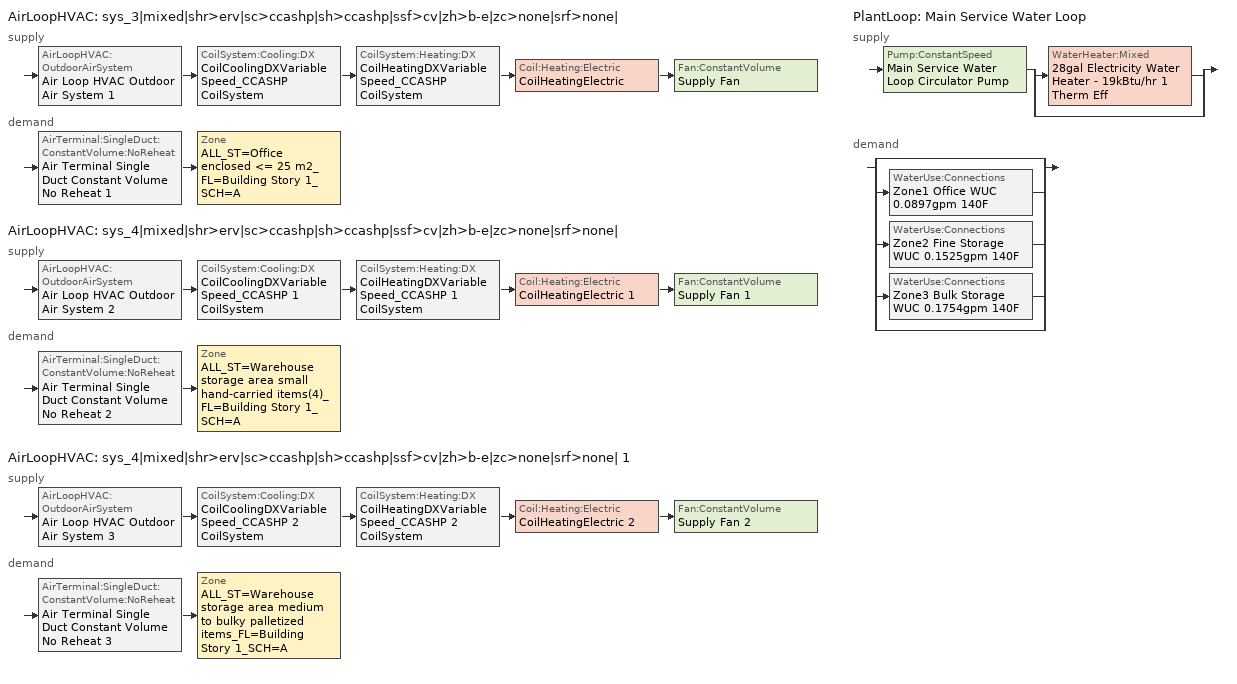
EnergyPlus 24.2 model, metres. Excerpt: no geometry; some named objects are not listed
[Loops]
AirLoopHVAC 'sys_3|mixed|shr>erv|sc>ccashp|sh>ccashp|ssf>cv|zh>b-e|zc>none|srf>none|'
 supply: AirLoopHVAC:OutdoorAirSystem 'Air Loop HVAC Outdoor Air System 1' > CoilSystem:Cooling:DX 'CoilCoolingDXVariableSpeed_CCASHP CoilSystem' > CoilSystem:Heating:DX 'CoilHeatingDXVariableSpeed_CCASHP CoilSystem' > Coil:Heating:Electric 'CoilHeatingElectric' > Fan:ConstantVolume 'Supply Fan'
 demand: AirTerminal:SingleDuct:ConstantVolume:NoReheat 'Air Terminal Single Duct Constant Volume No Reheat 1' > Zone 'ALL_ST=Office enclosed <= 25 m2_FL=Building Story 1_SCH=A'
AirLoopHVAC 'sys_4|mixed|shr>erv|sc>ccashp|sh>ccashp|ssf>cv|zh>b-e|zc>none|srf>none|'
 supply: AirLoopHVAC:OutdoorAirSystem 'Air Loop HVAC Outdoor Air System 2' > CoilSystem:Cooling:DX 'CoilCoolingDXVariableSpeed_CCASHP 1 CoilSystem' > CoilSystem:Heating:DX 'CoilHeatingDXVariableSpeed_CCASHP 1 CoilSystem' > Coil:Heating:Electric 'CoilHeatingElectric 1' > Fan:ConstantVolume 'Supply Fan 1'
 demand: AirTerminal:SingleDuct:ConstantVolume:NoReheat 'Air Terminal Single Duct Constant Volume No Reheat 2' > Zone 'ALL_ST=Warehouse storage area small hand-carried items(4)_FL=Building Story 1_SCH=A'
AirLoopHVAC 'sys_4|mixed|shr>erv|sc>ccashp|sh>ccashp|ssf>cv|zh>b-e|zc>none|srf>none| 1'
 supply: AirLoopHVAC:OutdoorAirSystem 'Air Loop HVAC Outdoor Air System 3' > CoilSystem:Cooling:DX 'CoilCoolingDXVariableSpeed_CCASHP 2 CoilSystem' > CoilSystem:Heating:DX 'CoilHeatingDXVariableSpeed_CCASHP 2 CoilSystem' > Coil:Heating:Electric 'CoilHeatingElectric 2' > Fan:ConstantVolume 'Supply Fan 2'
 demand: AirTerminal:SingleDuct:ConstantVolume:NoReheat 'Air Terminal Single Duct Constant Volume No Reheat 3' > Zone 'ALL_ST=Warehouse storage area medium to bulky palletized items_FL=Building Story 1_SCH=A'
PlantLoop 'Main Service Water Loop'
 supply: Pump:ConstantSpeed 'Main Service Water Loop Circulator Pump' > split
  | WaterHeater:Mixed '28gal Electricity Water Heater - 19kBtu/hr 1 Therm Eff'
  | bypass
 demand: split
  | bypass
  | WaterUse:Connections 'Zone1 Office WUC 0.0897gpm 140F'
  | WaterUse:Connections 'Zone2 Fine Storage WUC 0.1525gpm 140F'
  | WaterUse:Connections 'Zone3 Bulk Storage WUC 0.1754gpm 140F'
  | bypass
[ZoneControl:Thermostat] Temperature Difference Between Cutout And Setpoint {deltaC}=0
Name | Zone or ZoneList | Control Type Schedule | Control 1
ALL_ST=Office enclosed <= 25 m2_FL=Building Story 1_SCH=A Thermostat | ALL_ST=Office enclosed <= 25 m2_FL=Building Story 1_SCH=A | ALL_ST=Office enclosed <= 25 m2_FL=Building Story 1_SCH=A Thermostat Schedule | Space Function Office enclosed <= 25 m2 Thermostat 3
ALL_ST=Warehouse storage area medium to bulky palletized items_FL=Building Story 1_SCH=A Thermostat | ALL_ST=Warehouse storage area medium to bulky palletized items_FL=Building Story 1_SCH=A | ALL_ST=Warehouse storage area medium to bulky palletized items_FL=Building Story 1_SCH=A Thermostat Schedule | Space Function Warehouse storage area medium to bulky palletized items Thermostat 3
ALL_ST=Warehouse storage area small hand-carried items(4)_FL=Building Story 1_SCH=A Thermostat | ALL_ST=Warehouse storage area small hand-carried items(4)_FL=Building Story 1_SCH=A | ALL_ST=Warehouse storage area small hand-carried items(4)_FL=Building Story 1_SCH=A Thermostat Schedule | Space Function Warehouse storage area small hand-carried items(4) Thermostat 3
[ThermostatSetpoint:DualSetpoint] Heating Setpoint Temperature Schedule=NECB-A-Thermostat Setpoint-Heating; Cooling Setpoint Temperature Schedule=NECB-A-Thermostat Setpoint-Cooling
Space Function Office enclosed <= 25 m2 Thermostat 3; Space Function Warehouse storage area medium to bulky palletized items Thermostat 3; Space Function Warehouse storage area small hand-carried items(4) Thermostat 3
[AirTerminal:SingleDuct:ConstantVolume:NoReheat] Availability Schedule=Always On Discrete; Maximum Air Flow Rate {m3/s}=AutoSize
Air Terminal Single Duct Constant Volume No Reheat 1; Air Terminal Single Duct Constant Volume No Reheat 3; Air Terminal Single Duct Constant Volume No Reheat 2
[ZoneHVAC:Baseboard:Convective:Electric] Availability Schedule=Always On Discrete; Heating Design Capacity {W}=Autosize; Efficiency=1
ZoneHVACBaseboardConvectiveElectric; ZoneHVACBaseboardConvectiveElectric 2; ZoneHVACBaseboardConvectiveElectric 1
[Zone equipment]
ALL_ST=Office enclosed <= 25 m2_FL=Building Story 1_SCH=A: Air Terminal Single Duct Constant Volume No Reheat 1, ZoneHVACBaseboardConvectiveElectric
ALL_ST=Warehouse storage area medium to bulky palletized items_FL=Building Story 1_SCH=A: Air Terminal Single Duct Constant Volume No Reheat 3, ZoneHVACBaseboardConvectiveElectric 2
ALL_ST=Warehouse storage area small hand-carried items(4)_FL=Building Story 1_SCH=A: Air Terminal Single Duct Constant Volume No Reheat 2, ZoneHVACBaseboardConvectiveElectric 1
[Sizing:Zone] Zone Cooling Design Supply Air Temperature Input Method=TemperatureDifference; Zone Cooling Design Supply Air Temperature {C}=13; Zone Cooling Design Supply Air Temperature Difference {deltaC}=11; Zone Heating Design Supply Air Temperature Input Method=TemperatureDifference; Zone Heating Design Supply Air Temperature {C}=43; Zone Heating Design Supply Air Temperature Difference {deltaC}=21; Zone Cooling Design Supply Air Humidity Ratio {kgWater/kgDryAir}=0.0085; Zone Heating Design Supply Air Humidity Ratio {kgWater/kgDryAir}=0.008; Zone Heating Sizing Factor=1.3; Zone Cooling Sizing Factor=1.1; Cooling Design Air Flow Method=DesignDay; Cooling Design Air Flow Rate {m3/s}=0; Cooling Minimum Air Flow per Zone Floor Area {m3/s-m2}=0.000762; Cooling Minimum Air Flow {m3/s}=0; Cooling Minimum Air Flow Fraction=0; Heating Design Air Flow Method=DesignDay; Heating Design Air Flow Rate {m3/s}=0; Heating Maximum Air Flow per Zone Floor Area {m3/s-m2}=0.002032; Heating Maximum Air Flow {m3/s}=0.141576; Heating Maximum Air Flow Fraction=0.3; Account for Dedicated Outdoor Air System=No; Zone Load Sizing Method=Sensible Load Only No Latent Load; Zone Latent Cooling Design Supply Air Humidity Ratio Input Method=HumidityRatioDifference; Zone Cooling Design Supply Air Humidity Ratio Difference {kgWater/kgDryAir}=0.005; Zone Latent Heating Design Supply Air Humidity Ratio Input Method=HumidityRatioDifference; Zone Humidification Design Supply Air Humidity Ratio Difference {kgWater/kgDryAir}=0.005; Type of Space Sum to Use=Coincident
Name | Design Specification Outdoor Air Object
ALL_ST=Office enclosed <= 25 m2_FL=Building Story 1_SCH=A | ALL_ST=Office enclosed <= 25 m2_FL=Building Story 1_SCH=A DSOA Space List
ALL_ST=Warehouse storage area medium to bulky palletized items_FL=Building Story 1_SCH=A | ALL_ST=Warehouse storage area medium to bulky palletized items_FL=Building Story 1_SCH=A DSOA Space List
ALL_ST=Warehouse storage area small hand-carried items(4)_FL=Building Story 1_SCH=A | ALL_ST=Warehouse storage area small hand-carried items(4)_FL=Building Story 1_SCH=A DSOA Space List
[Controller:MechanicalVentilation] Demand Controlled Ventilation=No; System Outdoor Air Method=ZoneSum
Name | Availability Schedule | Zone or ZoneList Name 1 | Design Specification Outdoor Air Object Name 1
Controller Mechanical Ventilation 1 | sys_3|mixed|shr>none|sc>ccashp|sh>ccashp|ssf>cv|zh>b-e|zc>none|srf>none| Occ Sch | ALL_ST=Office enclosed <= 25 m2_FL=Building Story 1_SCH=A | Space Function Office enclosed <= 25 m2 Ventilation
Controller Mechanical Ventilation 3 | sys_4|mixed|shr>none|sc>ccashp|sh>ccashp|ssf>cv|zh>b-e|zc>none|srf>none| 1 Occ Sch | ALL_ST=Warehouse storage area medium to bulky palletized items_FL=Building Story 1_SCH=A | Space Function Warehouse storage area medium to bulky palletized items Ventilation
Controller Mechanical Ventilation 2 | sys_4|mixed|shr>none|sc>ccashp|sh>ccashp|ssf>cv|zh>b-e|zc>none|srf>none| Occ Sch | ALL_ST=Warehouse storage area small hand-carried items(4)_FL=Building Story 1_SCH=A | Space Function Warehouse storage area small hand-carried items(4) Ventilation
[DesignSpecification:OutdoorAir] Outdoor Air Method=Sum; Outdoor Air Flow per Zone Floor Area {m3/s-m2}=0.0003048; Outdoor Air Flow per Zone {m3/s}=0; Outdoor Air Flow Air Changes per Hour {1/hr}=0
Name | Outdoor Air Flow per Person {m3/s-person}
Space Function Office enclosed <= 25 m2 Ventilation | 0.00253908
Space Function Warehouse storage area medium to bulky palletized items Ventilation; Space Function Warehouse storage area small hand-carried items(4) Ventilation | 0
[DesignSpecification:OutdoorAir:SpaceList]
Name | Space Name 1 | Space Design Specification Outdoor Air Object Name 1
ALL_ST=Office enclosed <= 25 m2_FL=Building Story 1_SCH=A DSOA Space List | Zone1 Office | Space Function Office enclosed <= 25 m2 Ventilation
ALL_ST=Warehouse storage area medium to bulky palletized items_FL=Building Story 1_SCH=A DSOA Space List | Zone3 Bulk Storage | Space Function Warehouse storage area medium to bulky palletized items Ventilation
ALL_ST=Warehouse storage area small hand-carried items(4)_FL=Building Story 1_SCH=A DSOA Space List | Zone2 Fine Storage | Space Function Warehouse storage area small hand-carried items(4) Ventilation
[AirLoopHVAC] Design Supply Air Flow Rate {m3/s}=AutoSize; Design Return Air Flow Fraction of Supply Air Flow=1
sys_3|mixed|shr>erv|sc>ccashp|sh>ccashp|ssf>cv|zh>b-e|zc>none|srf>none|; sys_4|mixed|shr>erv|sc>ccashp|sh>ccashp|ssf>cv|zh>b-e|zc>none|srf>none|; sys_4|mixed|shr>erv|sc>ccashp|sh>ccashp|ssf>cv|zh>b-e|zc>none|srf>none| 1
[Sizing:System] Type of Load to Size On=Sensible; Design Outdoor Air Flow Rate {m3/s}=Autosize; Central Heating Maximum System Air Flow Ratio=1; Preheat Design Temperature {C}=7; Preheat Design Humidity Ratio {kgWater/kgDryAir}=0.008; Precool Design Temperature {C}=13; Precool Design Humidity Ratio {kgWater/kgDryAir}=0.008; Central Cooling Design Supply Air Temperature {C}=13; Central Heating Design Supply Air Temperature {C}=43; Type of Zone Sum to Use=NonCoincident; 100% Outdoor Air in Cooling=No; 100% Outdoor Air in Heating=No; Central Cooling Design Supply Air Humidity Ratio {kgWater/kgDryAir}=0.0085; Central Heating Design Supply Air Humidity Ratio {kgWater/kgDryAir}=0.008; Cooling Supply Air Flow Rate Method=DesignDay; Cooling Supply Air Flow Rate {m3/s}=0; Cooling Supply Air Flow Rate Per Floor Area {m3/s-m2}=0.00996765; Cooling Fraction of Autosized Cooling Supply Air Flow Rate=1; Cooling Supply Air Flow Rate Per Unit Cooling Capacity {m3/s-W}=3.94755e-05; Heating Supply Air Flow Rate Method=DesignDay; Heating Supply Air Flow Rate {m3/s}=0; Heating Supply Air Flow Rate Per Floor Area {m3/s-m2}=0.00996765; Heating Fraction of Autosized Heating Supply Air Flow Rate=1; Heating Fraction of Autosized Cooling Supply Air Flow Rate=1; Heating Supply Air Flow Rate Per Unit Heating Capacity {m3/s-W}=3.15882e-05; System Outdoor Air Method=ZoneSum; Zone Maximum Outdoor Air Fraction=1; Cooling Design Capacity Method=CoolingDesignCapacity; Cooling Design Capacity {W}=Autosize; Cooling Design Capacity Per Floor Area {W/m2}=234.7; Fraction of Autosized Cooling Design Capacity=1; Heating Design Capacity Method=HeatingDesignCapacity; Heating Design Capacity {W}=Autosize; Heating Design Capacity Per Floor Area {W/m2}=157; Fraction of Autosized Heating Design Capacity=1; Central Cooling Capacity Control Method=OnOff; Occupant Diversity=Autosize
sys_3|mixed|shr>erv|sc>ccashp|sh>ccashp|ssf>cv|zh>b-e|zc>none|srf>none|; sys_4|mixed|shr>erv|sc>ccashp|sh>ccashp|ssf>cv|zh>b-e|zc>none|srf>none|; sys_4|mixed|shr>erv|sc>ccashp|sh>ccashp|ssf>cv|zh>b-e|zc>none|srf>none| 1
[Controller:OutdoorAir] Minimum Outdoor Air Flow Rate {m3/s}=Autosize; Maximum Outdoor Air Flow Rate {m3/s}=Autosize; Economizer Control Type=DifferentialEnthalpy; Economizer Control Action Type=ModulateFlow; Lockout Type=NoLockout; Minimum Limit Type=FixedMinimum; High Humidity Control=No; High Humidity Outdoor Air Flow Ratio=1; Control High Indoor Humidity Based on Outdoor Humidity Ratio=Yes; Heat Recovery Bypass Control Type=BypassWhenOAFlowGreaterThanMinimum; Economizer Operation Staging=InterlockedWithMechanicalCooling
Name | Minimum Outdoor Air Schedule | Mechanical Ventilation Controller
Controller Outdoor Air 1 | sys_3|mixed|shr>none|sc>ccashp|sh>ccashp|ssf>cv|zh>b-e|zc>none|srf>none| Occ Sch | Controller Mechanical Ventilation 1
Controller Outdoor Air 2 | sys_4|mixed|shr>none|sc>ccashp|sh>ccashp|ssf>cv|zh>b-e|zc>none|srf>none| Occ Sch | Controller Mechanical Ventilation 2
Controller Outdoor Air 3 | sys_4|mixed|shr>none|sc>ccashp|sh>ccashp|ssf>cv|zh>b-e|zc>none|srf>none| 1 Occ Sch | Controller Mechanical Ventilation 3
[HeatExchanger:AirToAir:SensibleAndLatent] Availability Schedule=Always On Discrete; Nominal Supply Air Flow Rate {m3/s}=Autosize; Sensible Effectiveness at 100% Heating Air Flow=0.5; Latent Effectiveness at 100% Heating Air Flow=0.5; Sensible Effectiveness at 100% Cooling Air Flow=0.5; Latent Effectiveness at 100% Cooling Air Flow=0.5; Supply Air Outlet Temperature Control=Yes; Heat Exchanger Type=Rotary; Frost Control Type=ExhaustOnly; Threshold Temperature {C}=-23.3; Initial Defrost Time Fraction=0.167; Rate of Defrost Time Fraction Increase {1/K}=1.44; Economizer Lockout=Yes
Name | Nominal Electric Power {W} | Sensible Effectiveness of Heating Air Flow Curve | Latent Effectiveness of Heating Air Flow Curve | Sensible Effectiveness of Cooling Air Flow Curve | Latent Effectiveness of Cooling Air Flow Curve
sys_3|mixed|shr>none|sc>ccashp|sh>ccashp|ssf>cv|zh>b-e|zc>none|srf>none| ERV | 123.389 | sys_3|mixed|shr>none|sc>ccashp|sh>ccashp|ssf>cv|zh>b-e|zc>none|srf>none| ERV_SensHeatEff 1 | sys_3|mixed|shr>none|sc>ccashp|sh>ccashp|ssf>cv|zh>b-e|zc>none|srf>none| ERV_LatHeatEff 1 | sys_3|mixed|shr>none|sc>ccashp|sh>ccashp|ssf>cv|zh>b-e|zc>none|srf>none| ERV_SensCoolEff 1 | sys_3|mixed|shr>none|sc>ccashp|sh>ccashp|ssf>cv|zh>b-e|zc>none|srf>none| ERV_LatCoolEff 1
sys_4|mixed|shr>none|sc>ccashp|sh>ccashp|ssf>cv|zh>b-e|zc>none|srf>none| ERV | 354.73 | sys_4|mixed|shr>none|sc>ccashp|sh>ccashp|ssf>cv|zh>b-e|zc>none|srf>none| ERV_SensHeatEff 1 | sys_4|mixed|shr>none|sc>ccashp|sh>ccashp|ssf>cv|zh>b-e|zc>none|srf>none| ERV_LatHeatEff 1 | sys_4|mixed|shr>none|sc>ccashp|sh>ccashp|ssf>cv|zh>b-e|zc>none|srf>none| ERV_SensCoolEff 1 | sys_4|mixed|shr>none|sc>ccashp|sh>ccashp|ssf>cv|zh>b-e|zc>none|srf>none| ERV_LatCoolEff 1
sys_4|mixed|shr>none|sc>ccashp|sh>ccashp|ssf>cv|zh>b-e|zc>none|srf>none| 1 ERV | 750.88 | sys_4|mixed|shr>none|sc>ccashp|sh>ccashp|ssf>cv|zh>b-e|zc>none|srf>none| 1 ERV_SensHeatEff 1 | sys_4|mixed|shr>none|sc>ccashp|sh>ccashp|ssf>cv|zh>b-e|zc>none|srf>none| 1 ERV_LatHeatEff 1 | sys_4|mixed|shr>none|sc>ccashp|sh>ccashp|ssf>cv|zh>b-e|zc>none|srf>none| 1 ERV_SensCoolEff 1 | sys_4|mixed|shr>none|sc>ccashp|sh>ccashp|ssf>cv|zh>b-e|zc>none|srf>none| 1 ERV_LatCoolEff 1
[SetpointManager:OutdoorAirPretreat] Control Variable=Temperature; Minimum Setpoint Temperature {C}=-99; Maximum Setpoint Temperature {C}=99; Minimum Setpoint Humidity Ratio {kgWater/kgDryAir}=1e-05; Maximum Setpoint Humidity Ratio {kgWater/kgDryAir}=1
Name | Setpoint Node or NodeList
Setpoint Manager Outdoor Air Pretreat 1 | sys_3|mixed|shr>none|sc>ccashp|sh>ccashp|ssf>cv|zh>b-e|zc>none|srf>none| ERV Primary Outlet Air Node
Setpoint Manager Outdoor Air Pretreat 2 | sys_4|mixed|shr>none|sc>ccashp|sh>ccashp|ssf>cv|zh>b-e|zc>none|srf>none| ERV Primary Outlet Air Node
Setpoint Manager Outdoor Air Pretreat 3 | sys_4|mixed|shr>none|sc>ccashp|sh>ccashp|ssf>cv|zh>b-e|zc>none|srf>none| 1 ERV Primary Outlet Air Node
[SetpointManager:MixedAir] Control Variable=Temperature
Name | Setpoint Node or NodeList
sys_3|mixed|shr>erv|sc>ccashp|sh>ccashp|ssf>cv|zh>b-e|zc>none|srf>none| Mixed Air Node OS Default SPM | sys_3|mixed|shr>erv|sc>ccashp|sh>ccashp|ssf>cv|zh>b-e|zc>none|srf>none| Mixed Air Node
CoilCoolingDXVariableSpeed_CCASHP Outlet Air Node OS Default SPM | CoilCoolingDXVariableSpeed_CCASHP Outlet Air Node
CoilHeatingDXVariableSpeed_CCASHP Outlet Air Node OS Default SPM | CoilHeatingDXVariableSpeed_CCASHP Outlet Air Node
CoilHeatingElectric Outlet Air Node OS Default SPM | CoilHeatingElectric Outlet Air Node
sys_4|mixed|shr>erv|sc>ccashp|sh>ccashp|ssf>cv|zh>b-e|zc>none|srf>none| Mixed Air Node OS Default SPM | sys_4|mixed|shr>erv|sc>ccashp|sh>ccashp|ssf>cv|zh>b-e|zc>none|srf>none| Mixed Air Node
CoilCoolingDXVariableSpeed_CCASHP 1 Outlet Air Node OS Default SPM | CoilCoolingDXVariableSpeed_CCASHP 1 Outlet Air Node
CoilHeatingDXVariableSpeed_CCASHP 1 Outlet Air Node OS Default SPM | CoilHeatingDXVariableSpeed_CCASHP 1 Outlet Air Node
CoilHeatingElectric 1 Outlet Air Node OS Default SPM | CoilHeatingElectric 1 Outlet Air Node
sys_4|mixed|shr>erv|sc>ccashp|sh>ccashp|ssf>cv|zh>b-e|zc>none|srf>none| 1 Mixed Air Node OS Default SPM | sys_4|mixed|shr>erv|sc>ccashp|sh>ccashp|ssf>cv|zh>b-e|zc>none|srf>none| 1 Mixed Air Node
CoilCoolingDXVariableSpeed_CCASHP 2 Outlet Air Node OS Default SPM | CoilCoolingDXVariableSpeed_CCASHP 2 Outlet Air Node
CoilHeatingDXVariableSpeed_CCASHP 2 Outlet Air Node OS Default SPM | CoilHeatingDXVariableSpeed_CCASHP 2 Outlet Air Node
CoilHeatingElectric 2 Outlet Air Node OS Default SPM | CoilHeatingElectric 2 Outlet Air Node
[CoilSystem:Cooling:DX]
Name | Cooling Coil
CoilCoolingDXVariableSpeed_CCASHP CoilSystem | CoilCoolingDXVariableSpeed_CCASHP
CoilCoolingDXVariableSpeed_CCASHP 1 CoilSystem | CoilCoolingDXVariableSpeed_CCASHP 1
CoilCoolingDXVariableSpeed_CCASHP 2 CoilSystem | CoilCoolingDXVariableSpeed_CCASHP 2
[Coil:Cooling:DX:VariableSpeed] Number of Speeds=1; Nominal Speed Level=1; Rated Air Flow Rate At Selected Nominal Speed Level {m3/s}=AutoSize; Nominal Time for Condensate to Begin Leaving the Coil {s}=0; Initial Moisture Evaporation Rate Divided by Steady-State AC Latent Capacity=0; Maximum Cycling Rate {cycles/hr}=2.5; Latent Capacity Time Constant {s}=60; Fan Delay Time {s}=60; Energy Part Load Fraction Curve=Mitsubishi Hyper Heating VRF Outdoor Unit CPLFFPLR curve; Condenser Type=AirCooled; Evaporative Condenser Pump Rated Power Consumption {W}=0; Crankcase Heater Capacity {W}=1e-06; Maximum Outdoor Dry-Bulb Temperature for Crankcase Heater Operation {C}=10; Minimum Outdoor Dry-Bulb Temperature for Compressor Operation {C}=-25; Basin Heater Capacity {W/K}=0; Basin Heater Setpoint Temperature {C}=2; Speed Reference Unit Gross Rated Total Cooling Capacity 1 {W}=8914.19; Speed Reference Unit Gross Rated Sensible Heat Ratio 1=0.79; Speed Reference Unit Rated Air Flow Rate 1 {m3/s}=0.944; Speed Rated Evaporator Fan Power Per Volume Flow Rate 2017 1 {W/(m3/s)}=773.3; Speed Rated Evaporator Fan Power Per Volume Flow Rate 2023 1 {W/(m3/s)}=934.4; Speed Total Cooling Capacity Function of Temperature Curve Name 1=Mitsubishi Hyper Heating VRF Outdoor Unit CCAPFT curve; Speed Total Cooling Capacity Function of Air Flow Fraction Curve Name 1=Mitsubishi Hyper Heating VRF Outdoor Unit CCAPFFF curve; Speed Energy Input Ratio Function of Temperature Curve Name 1=Mitsubishi Hyper Heating VRF Outdoor Unit CEIRFT curve; Speed Energy Input Ratio Function of Air Flow Fraction Curve Name 1=Mitsubishi Hyper Heating VRF Outdoor Unit CEIRFFF curve
Name | Gross Rated Total Cooling Capacity At Selected Nominal Speed Level {W} | Speed Reference Unit Gross Rated Cooling COP 1 {W/W}
CoilCoolingDXVariableSpeed_CCASHP | 21068.2 | 4.73
CoilCoolingDXVariableSpeed_CCASHP 1 | 239640 | 3.76
CoilCoolingDXVariableSpeed_CCASHP 2 | 528798 | 3.76
[CoilSystem:Heating:DX]
Name | Heating Coil
CoilHeatingDXVariableSpeed_CCASHP CoilSystem | CoilHeatingDXVariableSpeed_CCASHP
CoilHeatingDXVariableSpeed_CCASHP 1 CoilSystem | CoilHeatingDXVariableSpeed_CCASHP 1
CoilHeatingDXVariableSpeed_CCASHP 2 CoilSystem | CoilHeatingDXVariableSpeed_CCASHP 2
[Coil:Heating:DX:VariableSpeed] Number of Speeds=1; Nominal Speed Level=1; Rated Air Flow Rate At Selected Nominal Speed Level {m3/s}=AutoSize; Energy Part Load Fraction Curve=Mitsubishi Hyper Heating VRF Outdoor Unit HPLFFPLR curve; Defrost Energy Input Ratio Function of Temperature Curve=Mitsubishi Hyper Heating VRF Outdoor Unit Defrost HEIRFT curve; Minimum Outdoor Dry-Bulb Temperature for Compressor Operation {C}=-25; Maximum Outdoor Dry-Bulb Temperature for Defrost Operation {C}=5; Crankcase Heater Capacity {W}=1e-06; Maximum Outdoor Dry-Bulb Temperature for Crankcase Heater Operation {C}=10; Defrost Strategy=ReverseCycle; Defrost Control=OnDemand; Defrost Time Period Fraction=0.166667; Resistive Defrost Heater Capacity {W}=AutoSize; Speed Reference Unit Gross Rated Heating Capacity 1 {W}=9124.85; Speed Reference Unit Rated Air Flow Rate 1 {m3/s}=0.653; Speed Rated Supply Air Fan Power Per Volume Flow Rate 2017 1 {W/(m3/s)}=773.3; Speed Rated Supply Air Fan Power Per Volume Flow Rate 2023 1 {W/(m3/s)}=934.4; Speed Heating Capacity Function of Temperature Curve Name 1=Mitsubishi Hyper Heating VRF Outdoor Unit HCAPFT curve; Speed Total  Heating Capacity Function of Air Flow Fraction Curve Name 1=Mitsubishi Hyper Heating VRF Outdoor Unit HCAPFFF curve; Speed Energy Input Ratio Function of Temperature Curve Name 1=Mitsubishi Hyper Heating VRF Outdoor Unit HEIRFT curve; Speed Energy Input Ratio Function of Air Flow Fraction Curve Name 1=Mitsubishi Hyper Heating VRF Outdoor Unit HEIRFFF curve
Name | Rated Heating Capacity At Selected Nominal Speed Level {W} | Speed Reference Unit Gross Rated Heating COP 1 {W/W}
CoilHeatingDXVariableSpeed_CCASHP | 21068.2 | 4.95559
CoilHeatingDXVariableSpeed_CCASHP 1 | 239640 | 4.59011
CoilHeatingDXVariableSpeed_CCASHP 2 | 528798 | 5.15668
[Coil:Heating:Electric] Availability Schedule=Always On Discrete; Efficiency=1; Nominal Capacity {W}=Autosize
CoilHeatingElectric; CoilHeatingElectric 1; CoilHeatingElectric 2
[Fan:ConstantVolume] Fan Total Efficiency=0.39975; Pressure Rise {Pa}=640; Maximum Flow Rate {m3/s}=AutoSize; Motor Efficiency=0.615; Motor In Airstream Fraction=1
Name | Availability Schedule
Supply Fan | sys_3|mixed|shr>none|sc>ccashp|sh>ccashp|ssf>cv|zh>b-e|zc>none|srf>none| Occ Sch
Supply Fan 1 | sys_4|mixed|shr>none|sc>ccashp|sh>ccashp|ssf>cv|zh>b-e|zc>none|srf>none| Occ Sch
Supply Fan 2 | sys_4|mixed|shr>none|sc>ccashp|sh>ccashp|ssf>cv|zh>b-e|zc>none|srf>none| 1 Occ Sch
[SetpointManager:SingleZone:Reheat] Control Variable=Temperature; Minimum Supply Air Temperature {C}=13; Maximum Supply Air Temperature {C}=43
Name | Control Zone | Setpoint Node or NodeList
Setpoint Manager Single Zone Reheat 1 | ALL_ST=Office enclosed <= 25 m2_FL=Building Story 1_SCH=A | sys_3|mixed|shr>erv|sc>ccashp|sh>ccashp|ssf>cv|zh>b-e|zc>none|srf>none| Supply Outlet Node
Setpoint Manager Single Zone Reheat 2 | ALL_ST=Warehouse storage area small hand-carried items(4)_FL=Building Story 1_SCH=A | sys_4|mixed|shr>erv|sc>ccashp|sh>ccashp|ssf>cv|zh>b-e|zc>none|srf>none| Supply Outlet Node
Setpoint Manager Single Zone Reheat 3 | ALL_ST=Warehouse storage area medium to bulky palletized items_FL=Building Story 1_SCH=A | sys_4|mixed|shr>erv|sc>ccashp|sh>ccashp|ssf>cv|zh>b-e|zc>none|srf>none| 1 Supply Outlet Node
[PlantLoop]
Main Service Water Loop: Fluid Type=Water; Plant Equipment Operation Scheme=Main Service Water Loop Operation Schemes; Maximum Loop Temperature {C}=60; Minimum Loop Temperature {C}=51.6667; Maximum Loop Flow Rate {m3/s}=Autosize; Minimum Loop Flow Rate {m3/s}=0; Plant Loop Volume {m3}=Autocalculate; Load Distribution Scheme=Optimal; Plant Loop Demand Calculation Scheme=SingleSetpoint; Common Pipe Simulation=None
[Sizing:Plant]
Main Service Water Loop: Loop Type=Heating; Design Loop Exit Temperature {C}=60; Loop Design Temperature Difference {deltaC}=5; Sizing Option=NonCoincident; Zone Timesteps in Averaging Window=1; Coincident Sizing Factor Mode=None
[Pump:ConstantSpeed]
Main Service Water Loop Circulator Pump: Design Flow Rate {m3/s}=Autosize; Design Pump Head {Pa}=1.92754e+06; Design Power Consumption {W}=Autosize; Motor Efficiency=0.855; Fraction of Motor Inefficiencies to Fluid Stream=0; Pump Control Type=Intermittent; Design Power Sizing Method=PowerPerFlowPerPressure; Design Electric Power per Unit Flow Rate {W/(m3/s)}=348701.1; Design Shaft Power per Unit Flow Rate per Unit Head {W-s/m3-Pa}=1.28205
[WaterHeater:Mixed]
28gal Electricity Water Heater - 19kBtu/hr 1 Therm Eff: Tank Volume {m3}=0.104333; Setpoint Temperature Schedule=Service Water Loop Temp - 140F; Deadband Temperature Difference {deltaC}=2; Maximum Temperature Limit {C}=60; Heater Control Type=Cycle; Heater Maximum Capacity {W}=5451.37; Heater Ignition Minimum Flow Rate {m3/s}=0; Heater Ignition Delay {s}=0; Heater Fuel Type=Electricity; Heater Thermal Efficiency=1; Off Cycle Parasitic Fuel Consumption Rate {W}=21.47; Off Cycle Parasitic Fuel Type=Electricity; Off Cycle Parasitic Heat Fraction to Tank=0.8; On Cycle Parasitic Fuel Consumption Rate {W}=21.47; On Cycle Parasitic Fuel Type=Electricity; On Cycle Parasitic Heat Fraction to Tank=0; Ambient Temperature Indicator=Schedule; Ambient Temperature Schedule=Water Heater Ambient Temp Schedule 71.6F; Off Cycle Loss Coefficient to Ambient Temperature {W/K}=1.56514; Off Cycle Loss Fraction to Zone=1; On Cycle Loss Coefficient to Ambient Temperature {W/K}=1.56514; On Cycle Loss Fraction to Zone=1; Use Side Effectiveness=1; Source Side Effectiveness=1; Use Side Design Flow Rate {m3/s}=Autosize; Source Side Design Flow Rate {m3/s}=Autosize; Indirect Water Heating Recovery Time {hr}=1.5; Source Side Flow Control Mode=IndirectHeatPrimarySetpoint
[WaterHeater:Sizing]
28gal Electricity Water Heater - 19kBtu/hr 1 Therm Eff: Design Mode=PeakDraw; Time Storage Can Meet Peak Draw {hr}=0.538503; Time for Tank Recovery {hr}=1; Nominal Tank Volume for Autosizing Plant Connections {m3}=1
[SetpointManager:Scheduled]
Service hot water setpoint manager: Control Variable=Temperature; Schedule=Service Water Loop Temp - 140F; Setpoint Node or NodeList=Main Service Water Loop Supply Outlet Node
[WaterUse:Connections] Drain Water Heat Exchanger Type=None; Drain Water Heat Exchanger Destination=Plant
Name | Water Use Equipment Name 1
Zone1 Office WUC 0.0897gpm 140F | Zone1 Office Service Water Use 0.0897gpm 140F
Zone2 Fine Storage WUC 0.1525gpm 140F | Zone2 Fine Storage Service Water Use 0.1525gpm 140F
Zone3 Bulk Storage WUC 0.1754gpm 140F | Zone3 Bulk Storage Service Water Use 0.1754gpm 140F
[WaterUse:Equipment] Flow Rate Fraction Schedule=NECB-A-Service Water Heating; Target Temperature Schedule=Mixed Water At Faucet Temp - 140F; Sensible Fraction Schedule=Fraction Sensible - 0.2; Latent Fraction Schedule=Fraction Latent - 0.05
Name | Peak Flow Rate {m3/s} | Zone
Zone1 Office Service Water Use 0.0897gpm 140F | 5.66156e-06 | ALL_ST=Office enclosed <= 25 m2_FL=Building Story 1_SCH=A
Zone2 Fine Storage Service Water Use 0.1525gpm 140F | 9.62095e-06 | ALL_ST=Warehouse storage area small hand-carried items(4)_FL=Building Story 1_SCH=A
Zone3 Bulk Storage Service Water Use 0.1754gpm 140F | 1.10641e-05 | ALL_ST=Warehouse storage area medium to bulky palletized items_FL=Building Story 1_SCH=A
[PlantEquipmentOperationSchemes]
Main Service Water Loop Operation Schemes: Control Scheme Object Type 1=PlantEquipmentOperation:HeatingLoad; Control Scheme Name 1=Main Service Water Loop Heating Operation Scheme; Control Scheme Schedule Name 1=Always On Discrete
[PlantEquipmentOperation:HeatingLoad]
Main Service Water Loop Heating Operation Scheme: Load Range Lower Limit 1 {W}=0; Load Range Upper Limit 1 {W}=1000000000; Range Equipment List Name 1=Main Service Water Loop Heating Equipment List
[PlantEquipmentList]
Main Service Water Loop Heating Equipment List: WaterHeater:Mixed, 28gal Electricity Water Heater - 19kBtu/hr 1 Therm Eff
[Schedule:Day:Interval]
NECB-A-Thermostat Setpoint-Heating Sun|Hol Day; NECB-A-Thermostat Setpoint-Heating Sat Day: No, 24:00, 18
NECB-A-Thermostat Setpoint-Heating Default|Wkdy Day; NECB-A-Thermostat Setpoint-Heating Default: No, 06:00, 18, 07:00, 20, 21:00, 22, 24:00, 18
NECB-A-Thermostat Setpoint-Cooling Sun|Hol Day; NECB-A-Thermostat Setpoint-Cooling Sat Day: No, 24:00, 35
NECB-A-Thermostat Setpoint-Cooling Default|Wkdy Day; NECB-A-Thermostat Setpoint-Cooling Default: No, 06:00, 35, 21:00, 24, 24:00, 35
Schedule Day 6; Schedule Day 5; Schedule Day 10; Schedule Day 9; Schedule Day 8; Schedule Day 7: No, 24:00, 0
sys_3|mixed|shr>none|sc>ccashp|sh>ccashp|ssf>cv|zh>b-e|zc>none|srf>none| Occ Sch Default; sys_4|mixed|shr>none|sc>ccashp|sh>ccashp|ssf>cv|zh>b-e|zc>none|srf>none| 1 Occ Sch Default; sys_4|mixed|shr>none|sc>ccashp|sh>ccashp|ssf>cv|zh>b-e|zc>none|srf>none| Occ Sch Default: No, 08:00, 0, 19:00, 1, 24:00, 0
sys_3|mixed|shr>none|sc>ccashp|sh>ccashp|ssf>cv|zh>b-e|zc>none|srf>none| Occ Sch Summer Design Day; sys_3|mixed|shr>none|sc>ccashp|sh>ccashp|ssf>cv|zh>b-e|zc>none|srf>none| Occ Sch Winter Design Day; sys_4|mixed|shr>none|sc>ccashp|sh>ccashp|ssf>cv|zh>b-e|zc>none|srf>none| 1 Occ Sch Summer Design Day; sys_4|mixed|shr>none|sc>ccashp|sh>ccashp|ssf>cv|zh>b-e|zc>none|srf>none| 1 Occ Sch Winter Design Day; sys_4|mixed|shr>none|sc>ccashp|sh>ccashp|ssf>cv|zh>b-e|zc>none|srf>none| Occ Sch Summer Design Day; sys_4|mixed|shr>none|sc>ccashp|sh>ccashp|ssf>cv|zh>b-e|zc>none|srf>none| Occ Sch Winter Design Day: No, 24:00, 1
Fraction Latent - 0.05 Default; NECB-A-Service Water Heating Sat Day; NECB-A-Service Water Heating Sun|Hol Day: No, 24:00, 0.05
Fraction Sensible - 0.2 Default: No, 24:00, 0.2
Mixed Water At Faucet Temp - 140F Default; Service Water Loop Temp - 140F Default: No, 24:00, 60
NECB-A-Service Water Heating Default; NECB-A-Service Water Heating Default|Wkdy Day: No, 07:00, 0.05, 08:00, 0.1, 10:00, 0.5, 16:00, 0.9, 17:00, 0.7, 18:00, 0.5, 19:00, 0.3, 22:00, 0.2, 24:00, 0.05
Water Heater Ambient Temp Schedule 71.6F Default: No, 24:00, 22
[Schedule:Week:Daily]
NECB-A-Thermostat Setpoint-Heating Week Rule - Jan1-Dec31: NECB-A-Thermostat Setpoint-Heating Sun|Hol Day, NECB-A-Thermostat Setpoint-Heating Default|Wkdy Day, NECB-A-Thermostat Setpoint-Heating Default|Wkdy Day, NECB-A-Thermostat Setpoint-Heating Default|Wkdy Day, NECB-A-Thermostat Setpoint-Heating Default|Wkdy Day, NECB-A-Thermostat Setpoint-Heating Default|Wkdy Day, NECB-A-Thermostat Setpoint-Heating Sat Day, NECB-A-Thermostat Setpoint-Heating Default, NECB-A-Thermostat Setpoint-Heating Default, NECB-A-Thermostat Setpoint-Heating Default, NECB-A-Thermostat Setpoint-Heating Default, NECB-A-Thermostat Setpoint-Heating Default
NECB-A-Thermostat Setpoint-Cooling Week Rule - Jan1-Dec31: NECB-A-Thermostat Setpoint-Cooling Sun|Hol Day, NECB-A-Thermostat Setpoint-Cooling Default|Wkdy Day, NECB-A-Thermostat Setpoint-Cooling Default|Wkdy Day, NECB-A-Thermostat Setpoint-Cooling Default|Wkdy Day, NECB-A-Thermostat Setpoint-Cooling Default|Wkdy Day, NECB-A-Thermostat Setpoint-Cooling Default|Wkdy Day, NECB-A-Thermostat Setpoint-Cooling Sat Day, NECB-A-Thermostat Setpoint-Cooling Default, NECB-A-Thermostat Setpoint-Cooling Default, NECB-A-Thermostat Setpoint-Cooling Default, NECB-A-Thermostat Setpoint-Cooling Default, NECB-A-Thermostat Setpoint-Cooling Default
sys_3|mixed|shr>none|sc>ccashp|sh>ccashp|ssf>cv|zh>b-e|zc>none|srf>none| Occ Sch Week Rule - Jan1-Dec31: Schedule Day 6, sys_3|mixed|shr>none|sc>ccashp|sh>ccashp|ssf>cv|zh>b-e|zc>none|srf>none| Occ Sch Default, sys_3|mixed|shr>none|sc>ccashp|sh>ccashp|ssf>cv|zh>b-e|zc>none|srf>none| Occ Sch Default, sys_3|mixed|shr>none|sc>ccashp|sh>ccashp|ssf>cv|zh>b-e|zc>none|srf>none| Occ Sch Default, sys_3|mixed|shr>none|sc>ccashp|sh>ccashp|ssf>cv|zh>b-e|zc>none|srf>none| Occ Sch Default, sys_3|mixed|shr>none|sc>ccashp|sh>ccashp|ssf>cv|zh>b-e|zc>none|srf>none| Occ Sch Default, Schedule Day 5, sys_3|mixed|shr>none|sc>ccashp|sh>ccashp|ssf>cv|zh>b-e|zc>none|srf>none| Occ Sch Default, sys_3|mixed|shr>none|sc>ccashp|sh>ccashp|ssf>cv|zh>b-e|zc>none|srf>none| Occ Sch Summer Design Day, sys_3|mixed|shr>none|sc>ccashp|sh>ccashp|ssf>cv|zh>b-e|zc>none|srf>none| Occ Sch Winter Design Day, sys_3|mixed|shr>none|sc>ccashp|sh>ccashp|ssf>cv|zh>b-e|zc>none|srf>none| Occ Sch Default, sys_3|mixed|shr>none|sc>ccashp|sh>ccashp|ssf>cv|zh>b-e|zc>none|srf>none| Occ Sch Default
sys_4|mixed|shr>none|sc>ccashp|sh>ccashp|ssf>cv|zh>b-e|zc>none|srf>none| 1 Occ Sch Week Rule - Jan1-Dec31: Schedule Day 10, sys_4|mixed|shr>none|sc>ccashp|sh>ccashp|ssf>cv|zh>b-e|zc>none|srf>none| 1 Occ Sch Default, sys_4|mixed|shr>none|sc>ccashp|sh>ccashp|ssf>cv|zh>b-e|zc>none|srf>none| 1 Occ Sch Default, sys_4|mixed|shr>none|sc>ccashp|sh>ccashp|ssf>cv|zh>b-e|zc>none|srf>none| 1 Occ Sch Default, sys_4|mixed|shr>none|sc>ccashp|sh>ccashp|ssf>cv|zh>b-e|zc>none|srf>none| 1 Occ Sch Default, sys_4|mixed|shr>none|sc>ccashp|sh>ccashp|ssf>cv|zh>b-e|zc>none|srf>none| 1 Occ Sch Default, Schedule Day 9, sys_4|mixed|shr>none|sc>ccashp|sh>ccashp|ssf>cv|zh>b-e|zc>none|srf>none| 1 Occ Sch Default, sys_4|mixed|shr>none|sc>ccashp|sh>ccashp|ssf>cv|zh>b-e|zc>none|srf>none| 1 Occ Sch Summer Design Day, sys_4|mixed|shr>none|sc>ccashp|sh>ccashp|ssf>cv|zh>b-e|zc>none|srf>none| 1 Occ Sch Winter Design Day, sys_4|mixed|shr>none|sc>ccashp|sh>ccashp|ssf>cv|zh>b-e|zc>none|srf>none| 1 Occ Sch Default, sys_4|mixed|shr>none|sc>ccashp|sh>ccashp|ssf>cv|zh>b-e|zc>none|srf>none| 1 Occ Sch Default
sys_4|mixed|shr>none|sc>ccashp|sh>ccashp|ssf>cv|zh>b-e|zc>none|srf>none| Occ Sch Week Rule - Jan1-Dec31: Schedule Day 8, sys_4|mixed|shr>none|sc>ccashp|sh>ccashp|ssf>cv|zh>b-e|zc>none|srf>none| Occ Sch Default, sys_4|mixed|shr>none|sc>ccashp|sh>ccashp|ssf>cv|zh>b-e|zc>none|srf>none| Occ Sch Default, sys_4|mixed|shr>none|sc>ccashp|sh>ccashp|ssf>cv|zh>b-e|zc>none|srf>none| Occ Sch Default, sys_4|mixed|shr>none|sc>ccashp|sh>ccashp|ssf>cv|zh>b-e|zc>none|srf>none| Occ Sch Default, sys_4|mixed|shr>none|sc>ccashp|sh>ccashp|ssf>cv|zh>b-e|zc>none|srf>none| Occ Sch Default, Schedule Day 7, sys_4|mixed|shr>none|sc>ccashp|sh>ccashp|ssf>cv|zh>b-e|zc>none|srf>none| Occ Sch Default, sys_4|mixed|shr>none|sc>ccashp|sh>ccashp|ssf>cv|zh>b-e|zc>none|srf>none| Occ Sch Summer Design Day, sys_4|mixed|shr>none|sc>ccashp|sh>ccashp|ssf>cv|zh>b-e|zc>none|srf>none| Occ Sch Winter Design Day, sys_4|mixed|shr>none|sc>ccashp|sh>ccashp|ssf>cv|zh>b-e|zc>none|srf>none| Occ Sch Default, sys_4|mixed|shr>none|sc>ccashp|sh>ccashp|ssf>cv|zh>b-e|zc>none|srf>none| Occ Sch Default
Fraction Latent - 0.05 Week Rule - Jan1-Dec31: Fraction Latent - 0.05 Default, Fraction Latent - 0.05 Default, Fraction Latent - 0.05 Default, Fraction Latent - 0.05 Default, Fraction Latent - 0.05 Default, Fraction Latent - 0.05 Default, Fraction Latent - 0.05 Default, Fraction Latent - 0.05 Default, Fraction Latent - 0.05 Default, Fraction Latent - 0.05 Default, Fraction Latent - 0.05 Default, Fraction Latent - 0.05 Default
Fraction Sensible - 0.2 Week Rule - Jan1-Dec31: Fraction Sensible - 0.2 Default, Fraction Sensible - 0.2 Default, Fraction Sensible - 0.2 Default, Fraction Sensible - 0.2 Default, Fraction Sensible - 0.2 Default, Fraction Sensible - 0.2 Default, Fraction Sensible - 0.2 Default, Fraction Sensible - 0.2 Default, Fraction Sensible - 0.2 Default, Fraction Sensible - 0.2 Default, Fraction Sensible - 0.2 Default, Fraction Sensible - 0.2 Default
Mixed Water At Faucet Temp - 140F Week Rule - Jan1-Dec31: Mixed Water At Faucet Temp - 140F Default, Mixed Water At Faucet Temp - 140F Default, Mixed Water At Faucet Temp - 140F Default, Mixed Water At Faucet Temp - 140F Default, Mixed Water At Faucet Temp - 140F Default, Mixed Water At Faucet Temp - 140F Default, Mixed Water At Faucet Temp - 140F Default, Mixed Water At Faucet Temp - 140F Default, Mixed Water At Faucet Temp - 140F Default, Mixed Water At Faucet Temp - 140F Default, Mixed Water At Faucet Temp - 140F Default, Mixed Water At Faucet Temp - 140F Default
NECB-A-Service Water Heating Week Rule - Jan1-Dec31: NECB-A-Service Water Heating Sun|Hol Day, NECB-A-Service Water Heating Default|Wkdy Day, NECB-A-Service Water Heating Default|Wkdy Day, NECB-A-Service Water Heating Default|Wkdy Day, NECB-A-Service Water Heating Default|Wkdy Day, NECB-A-Service Water Heating Default|Wkdy Day, NECB-A-Service Water Heating Sat Day, NECB-A-Service Water Heating Default, NECB-A-Service Water Heating Default, NECB-A-Service Water Heating Default, NECB-A-Service Water Heating Default, NECB-A-Service Water Heating Default
Service Water Loop Temp - 140F Week Rule - Jan1-Dec31: Service Water Loop Temp - 140F Default, Service Water Loop Temp - 140F Default, Service Water Loop Temp - 140F Default, Service Water Loop Temp - 140F Default, Service Water Loop Temp - 140F Default, Service Water Loop Temp - 140F Default, Service Water Loop Temp - 140F Default, Service Water Loop Temp - 140F Default, Service Water Loop Temp - 140F Default, Service Water Loop Temp - 140F Default, Service Water Loop Temp - 140F Default, Service Water Loop Temp - 140F Default
Water Heater Ambient Temp Schedule 71.6F Week Rule - Jan1-Dec31: Water Heater Ambient Temp Schedule 71.6F Default, Water Heater Ambient Temp Schedule 71.6F Default, Water Heater Ambient Temp Schedule 71.6F Default, Water Heater Ambient Temp Schedule 71.6F Default, Water Heater Ambient Temp Schedule 71.6F Default, Water Heater Ambient Temp Schedule 71.6F Default, Water Heater Ambient Temp Schedule 71.6F Default, Water Heater Ambient Temp Schedule 71.6F Default, Water Heater Ambient Temp Schedule 71.6F Default, Water Heater Ambient Temp Schedule 71.6F Default, Water Heater Ambient Temp Schedule 71.6F Default, Water Heater Ambient Temp Schedule 71.6F Default
[Schedule:Year]
NECB-A-Thermostat Setpoint-Heating: NECB-A-Thermostat Setpoint-Heating Week Rule - Jan1-Dec31, 1, 1, 12, 31
NECB-A-Thermostat Setpoint-Cooling: NECB-A-Thermostat Setpoint-Cooling Week Rule - Jan1-Dec31, 1, 1, 12, 31
sys_3|mixed|shr>none|sc>ccashp|sh>ccashp|ssf>cv|zh>b-e|zc>none|srf>none| Occ Sch: sys_3|mixed|shr>none|sc>ccashp|sh>ccashp|ssf>cv|zh>b-e|zc>none|srf>none| Occ Sch Week Rule - Jan1-Dec31, 1, 1, 12, 31
sys_4|mixed|shr>none|sc>ccashp|sh>ccashp|ssf>cv|zh>b-e|zc>none|srf>none| 1 Occ Sch: sys_4|mixed|shr>none|sc>ccashp|sh>ccashp|ssf>cv|zh>b-e|zc>none|srf>none| 1 Occ Sch Week Rule - Jan1-Dec31, 1, 1, 12, 31
sys_4|mixed|shr>none|sc>ccashp|sh>ccashp|ssf>cv|zh>b-e|zc>none|srf>none| Occ Sch: sys_4|mixed|shr>none|sc>ccashp|sh>ccashp|ssf>cv|zh>b-e|zc>none|srf>none| Occ Sch Week Rule - Jan1-Dec31, 1, 1, 12, 31
Fraction Latent - 0.05: Fraction Latent - 0.05 Week Rule - Jan1-Dec31, 1, 1, 12, 31
Fraction Sensible - 0.2: Fraction Sensible - 0.2 Week Rule - Jan1-Dec31, 1, 1, 12, 31
Mixed Water At Faucet Temp - 140F: Mixed Water At Faucet Temp - 140F Week Rule - Jan1-Dec31, 1, 1, 12, 31
NECB-A-Service Water Heating: NECB-A-Service Water Heating Week Rule - Jan1-Dec31, 1, 1, 12, 31
Service Water Loop Temp - 140F: Service Water Loop Temp - 140F Week Rule - Jan1-Dec31, 1, 1, 12, 31
Water Heater Ambient Temp Schedule 71.6F: Water Heater Ambient Temp Schedule 71.6F Week Rule - Jan1-Dec31, 1, 1, 12, 31
[Schedule:Compact]
ALL_ST=Office enclosed <= 25 m2_FL=Building Story 1_SCH=A Thermostat Schedule; ALL_ST=Warehouse storage area medium to bulky palletized items_FL=Building Story 1_SCH=A Thermostat Schedule; ALL_ST=Warehouse storage area small hand-carried items(4)_FL=Building Story 1_SCH=A Thermostat Schedule: Through: 12/31, For: AllDays, Until: 24:00, 4
[Schedule:Constant]
Always On Discrete: Hourly Value=1
[Table:Lookup]
sys_3|mixed|shr>none|sc>ccashp|sh>ccashp|ssf>cv|zh>b-e|zc>none|srf>none| ERV_SensHeatEff 1: sys_3|mixed|shr>none|sc>ccashp|sh>ccashp|ssf>cv|zh>b-e|zc>none|srf>none| ERV_SensHeatEff 1 Independent Variable List, DivisorOnly, 0.5, 0, 10, Dimensionless, 0.5, 0.5
sys_3|mixed|shr>none|sc>ccashp|sh>ccashp|ssf>cv|zh>b-e|zc>none|srf>none| ERV_LatHeatEff 1: sys_3|mixed|shr>none|sc>ccashp|sh>ccashp|ssf>cv|zh>b-e|zc>none|srf>none| ERV_LatHeatEff 1 Independent Variable List, DivisorOnly, 0.5, 0, 10, Dimensionless, 0.5, 0.5
sys_3|mixed|shr>none|sc>ccashp|sh>ccashp|ssf>cv|zh>b-e|zc>none|srf>none| ERV_SensCoolEff 1: sys_3|mixed|shr>none|sc>ccashp|sh>ccashp|ssf>cv|zh>b-e|zc>none|srf>none| ERV_SensCoolEff 1 Independent Variable List, DivisorOnly, 0.5, 0, 10, Dimensionless, 0.5, 0.5
sys_3|mixed|shr>none|sc>ccashp|sh>ccashp|ssf>cv|zh>b-e|zc>none|srf>none| ERV_LatCoolEff 1: sys_3|mixed|shr>none|sc>ccashp|sh>ccashp|ssf>cv|zh>b-e|zc>none|srf>none| ERV_LatCoolEff 1 Independent Variable List, DivisorOnly, 0.5, 0, 10, Dimensionless, 0.5, 0.5
Mitsubishi Hyper Heating VRF Outdoor Unit CPLFFPLR curve: Mitsubishi Hyper Heating VRF Outdoor Unit CPLFFPLR curve Independent Variable List, None, 1, Dimensionless, 0, 0, 0, 0, 0, 0, 0, 0, 0, 0
Mitsubishi Hyper Heating VRF Outdoor Unit HPLFFPLR curve: Mitsubishi Hyper Heating VRF Outdoor Unit HPLFFPLR curve Independent Variable List, None, 1, Dimensionless, 0, 0, 0, 0, 0, 0, 0, 0, 0
Mitsubishi Hyper Heating VRF Outdoor Unit Defrost HEIRFT curve: Mitsubishi Hyper Heating VRF Outdoor Unit Defrost HEIRFT curve Independent Variable List, None, 1, Dimensionless, 1, 1, 1, 1, 1, 1, 1, 1, 1, 1, 1, 1, 1, 1, 1, 1, 1, 1, 1, 1, 1, 1
sys_4|mixed|shr>none|sc>ccashp|sh>ccashp|ssf>cv|zh>b-e|zc>none|srf>none| ERV_SensHeatEff 1: sys_4|mixed|shr>none|sc>ccashp|sh>ccashp|ssf>cv|zh>b-e|zc>none|srf>none| ERV_SensHeatEff 1 Independent Variable List, DivisorOnly, 0.5, 0, 10, Dimensionless, 0.5, 0.5
sys_4|mixed|shr>none|sc>ccashp|sh>ccashp|ssf>cv|zh>b-e|zc>none|srf>none| ERV_LatHeatEff 1: sys_4|mixed|shr>none|sc>ccashp|sh>ccashp|ssf>cv|zh>b-e|zc>none|srf>none| ERV_LatHeatEff 1 Independent Variable List, DivisorOnly, 0.5, 0, 10, Dimensionless, 0.5, 0.5
sys_4|mixed|shr>none|sc>ccashp|sh>ccashp|ssf>cv|zh>b-e|zc>none|srf>none| ERV_SensCoolEff 1: sys_4|mixed|shr>none|sc>ccashp|sh>ccashp|ssf>cv|zh>b-e|zc>none|srf>none| ERV_SensCoolEff 1 Independent Variable List, DivisorOnly, 0.5, 0, 10, Dimensionless, 0.5, 0.5
sys_4|mixed|shr>none|sc>ccashp|sh>ccashp|ssf>cv|zh>b-e|zc>none|srf>none| ERV_LatCoolEff 1: sys_4|mixed|shr>none|sc>ccashp|sh>ccashp|ssf>cv|zh>b-e|zc>none|srf>none| ERV_LatCoolEff 1 Independent Variable List, DivisorOnly, 0.5, 0, 10, Dimensionless, 0.5, 0.5
sys_4|mixed|shr>none|sc>ccashp|sh>ccashp|ssf>cv|zh>b-e|zc>none|srf>none| 1 ERV_SensHeatEff 1: sys_4|mixed|shr>none|sc>ccashp|sh>ccashp|ssf>cv|zh>b-e|zc>none|srf>none| 1 ERV_SensHeatEff 1 Independent Variable List, DivisorOnly, 0.5, 0, 10, Dimensionless, 0.5, 0.5
sys_4|mixed|shr>none|sc>ccashp|sh>ccashp|ssf>cv|zh>b-e|zc>none|srf>none| 1 ERV_LatHeatEff 1: sys_4|mixed|shr>none|sc>ccashp|sh>ccashp|ssf>cv|zh>b-e|zc>none|srf>none| 1 ERV_LatHeatEff 1 Independent Variable List, DivisorOnly, 0.5, 0, 10, Dimensionless, 0.5, 0.5
sys_4|mixed|shr>none|sc>ccashp|sh>ccashp|ssf>cv|zh>b-e|zc>none|srf>none| 1 ERV_SensCoolEff 1: sys_4|mixed|shr>none|sc>ccashp|sh>ccashp|ssf>cv|zh>b-e|zc>none|srf>none| 1 ERV_SensCoolEff 1 Independent Variable List, DivisorOnly, 0.5, 0, 10, Dimensionless, 0.5, 0.5
sys_4|mixed|shr>none|sc>ccashp|sh>ccashp|ssf>cv|zh>b-e|zc>none|srf>none| 1 ERV_LatCoolEff 1: sys_4|mixed|shr>none|sc>ccashp|sh>ccashp|ssf>cv|zh>b-e|zc>none|srf>none| 1 ERV_LatCoolEff 1 Independent Variable List, DivisorOnly, 0.5, 0, 10, Dimensionless, 0.5, 0.5
[Table:IndependentVariableList]
sys_3|mixed|shr>none|sc>ccashp|sh>ccashp|ssf>cv|zh>b-e|zc>none|srf>none| ERV_SensHeatEff 1 Independent Variable List: sys_3|mixed|shr>none|sc>ccashp|sh>ccashp|ssf>cv|zh>b-e|zc>none|srf>none| ERV_SensibleHeating_IndependentVariable
sys_3|mixed|shr>none|sc>ccashp|sh>ccashp|ssf>cv|zh>b-e|zc>none|srf>none| ERV_LatHeatEff 1 Independent Variable List: sys_3|mixed|shr>none|sc>ccashp|sh>ccashp|ssf>cv|zh>b-e|zc>none|srf>none| ERV_LatentHeating_IndependentVariable
sys_3|mixed|shr>none|sc>ccashp|sh>ccashp|ssf>cv|zh>b-e|zc>none|srf>none| ERV_SensCoolEff 1 Independent Variable List: sys_3|mixed|shr>none|sc>ccashp|sh>ccashp|ssf>cv|zh>b-e|zc>none|srf>none| ERV_SensibleCooling_IndependentVariable
sys_3|mixed|shr>none|sc>ccashp|sh>ccashp|ssf>cv|zh>b-e|zc>none|srf>none| ERV_LatCoolEff 1 Independent Variable List: sys_3|mixed|shr>none|sc>ccashp|sh>ccashp|ssf>cv|zh>b-e|zc>none|srf>none| ERV_LatentCooling_IndependentVariable
Mitsubishi Hyper Heating VRF Outdoor Unit CPLFFPLR curve Independent Variable List: Mitsubishi Hyper Heating VRF Outdoor Unit CPLFFPLR curve_ind_1
Mitsubishi Hyper Heating VRF Outdoor Unit HPLFFPLR curve Independent Variable List: Mitsubishi Hyper Heating VRF Outdoor Unit HPLFFPLR curve_ind_1
Mitsubishi Hyper Heating VRF Outdoor Unit Defrost HEIRFT curve Independent Variable List: Mitsubishi Hyper Heating VRF Outdoor Unit Defrost HEIRFT curve_ind_1, Mitsubishi Hyper Heating VRF Outdoor Unit Defrost HEIRFT curve_ind_2
sys_4|mixed|shr>none|sc>ccashp|sh>ccashp|ssf>cv|zh>b-e|zc>none|srf>none| ERV_SensHeatEff 1 Independent Variable List: sys_4|mixed|shr>none|sc>ccashp|sh>ccashp|ssf>cv|zh>b-e|zc>none|srf>none| ERV_SensibleHeating_IndependentVariable
sys_4|mixed|shr>none|sc>ccashp|sh>ccashp|ssf>cv|zh>b-e|zc>none|srf>none| ERV_LatHeatEff 1 Independent Variable List: sys_4|mixed|shr>none|sc>ccashp|sh>ccashp|ssf>cv|zh>b-e|zc>none|srf>none| ERV_LatentHeating_IndependentVariable
sys_4|mixed|shr>none|sc>ccashp|sh>ccashp|ssf>cv|zh>b-e|zc>none|srf>none| ERV_SensCoolEff 1 Independent Variable List: sys_4|mixed|shr>none|sc>ccashp|sh>ccashp|ssf>cv|zh>b-e|zc>none|srf>none| ERV_SensibleCooling_IndependentVariable
sys_4|mixed|shr>none|sc>ccashp|sh>ccashp|ssf>cv|zh>b-e|zc>none|srf>none| ERV_LatCoolEff 1 Independent Variable List: sys_4|mixed|shr>none|sc>ccashp|sh>ccashp|ssf>cv|zh>b-e|zc>none|srf>none| ERV_LatentCooling_IndependentVariable
sys_4|mixed|shr>none|sc>ccashp|sh>ccashp|ssf>cv|zh>b-e|zc>none|srf>none| 1 ERV_SensHeatEff 1 Independent Variable List: sys_4|mixed|shr>none|sc>ccashp|sh>ccashp|ssf>cv|zh>b-e|zc>none|srf>none| 1 ERV_SensibleHeating_IndependentVariable
sys_4|mixed|shr>none|sc>ccashp|sh>ccashp|ssf>cv|zh>b-e|zc>none|srf>none| 1 ERV_LatHeatEff 1 Independent Variable List: sys_4|mixed|shr>none|sc>ccashp|sh>ccashp|ssf>cv|zh>b-e|zc>none|srf>none| 1 ERV_LatentHeating_IndependentVariable
sys_4|mixed|shr>none|sc>ccashp|sh>ccashp|ssf>cv|zh>b-e|zc>none|srf>none| 1 ERV_SensCoolEff 1 Independent Variable List: sys_4|mixed|shr>none|sc>ccashp|sh>ccashp|ssf>cv|zh>b-e|zc>none|srf>none| 1 ERV_SensibleCooling_IndependentVariable
sys_4|mixed|shr>none|sc>ccashp|sh>ccashp|ssf>cv|zh>b-e|zc>none|srf>none| 1 ERV_LatCoolEff 1 Independent Variable List: sys_4|mixed|shr>none|sc>ccashp|sh>ccashp|ssf>cv|zh>b-e|zc>none|srf>none| 1 ERV_LatentCooling_IndependentVariable
[Table:IndependentVariable]
sys_3|mixed|shr>none|sc>ccashp|sh>ccashp|ssf>cv|zh>b-e|zc>none|srf>none| ERV_SensibleHeating_IndependentVariable; sys_3|mixed|shr>none|sc>ccashp|sh>ccashp|ssf>cv|zh>b-e|zc>none|srf>none| ERV_LatentHeating_IndependentVariable; sys_3|mixed|shr>none|sc>ccashp|sh>ccashp|ssf>cv|zh>b-e|zc>none|srf>none| ERV_SensibleCooling_IndependentVariable; sys_3|mixed|shr>none|sc>ccashp|sh>ccashp|ssf>cv|zh>b-e|zc>none|srf>none| ERV_LatentCooling_IndependentVariable; sys_4|mixed|shr>none|sc>ccashp|sh>ccashp|ssf>cv|zh>b-e|zc>none|srf>none| ERV_SensibleHeating_IndependentVariable; sys_4|mixed|shr>none|sc>ccashp|sh>ccashp|ssf>cv|zh>b-e|zc>none|srf>none| ERV_LatentHeating_IndependentVariable; sys_4|mixed|shr>none|sc>ccashp|sh>ccashp|ssf>cv|zh>b-e|zc>none|srf>none| ERV_SensibleCooling_IndependentVariable; sys_4|mixed|shr>none|sc>ccashp|sh>ccashp|ssf>cv|zh>b-e|zc>none|srf>none| ERV_LatentCooling_IndependentVariable; sys_4|mixed|shr>none|sc>ccashp|sh>ccashp|ssf>cv|zh>b-e|zc>none|srf>none| 1 ERV_SensibleHeating_IndependentVariable; sys_4|mixed|shr>none|sc>ccashp|sh>ccashp|ssf>cv|zh>b-e|zc>none|srf>none| 1 ERV_LatentHeating_IndependentVariable; sys_4|mixed|shr>none|sc>ccashp|sh>ccashp|ssf>cv|zh>b-e|zc>none|srf>none| 1 ERV_SensibleCooling_IndependentVariable; sys_4|mixed|shr>none|sc>ccashp|sh>ccashp|ssf>cv|zh>b-e|zc>none|srf>none| 1 ERV_LatentCooling_IndependentVariable: Linear, Linear, 0, 10, Dimensionless, 0.75, 1
Mitsubishi Hyper Heating VRF Outdoor Unit CPLFFPLR curve_ind_1: Linear, Constant, 0, 1, Dimensionless, 0.1, 0.2, 0.3, 0.4, 0.5, 0.556, 0.694, 0.833, 0.972, 1
Mitsubishi Hyper Heating VRF Outdoor Unit HPLFFPLR curve_ind_1: Linear, Constant, 0, 1, Dimensionless, 0.1, 0.2, 0.3, 0.4, 0.5, 0.555, 0.694, 0.833, 1
Mitsubishi Hyper Heating VRF Outdoor Unit Defrost HEIRFT curve_ind_1: Linear, Constant, 15, 27.2, Temperature, 15, 27.2
Mitsubishi Hyper Heating VRF Outdoor Unit Defrost HEIRFT curve_ind_2: Linear, Constant, -25, 6, Temperature, -25, -10, -8, -6, -4, -2, 0, 1, 2, 4, 6
[Curve:Biquadratic] Minimum Value of x {BasedOnField A2}=15
Name | Coefficient1 Constant | Coefficient2 x | Coefficient3 x**2 | Coefficient4 y | Coefficient5 y**2 | Coefficient6 x*y | Maximum Value of x {BasedOnField A2} | Minimum Value of y {BasedOnField A3} | Maximum Value of y {BasedOnField A3}
Mitsubishi Hyper Heating VRF Outdoor Unit CCAPFT curve | 0.041806 | 0.0640406 | -0.000556932 | 0.00840778 | -0.00010814 | -0.000333479 | 24 | -5 | 43
Mitsubishi Hyper Heating VRF Outdoor Unit CEIRFT curve | 1.51115 | -0.0599811 | 0.000969596 | -0.00845921 | 0.000389855 | 0.000125837 | 24 | -5 | 43
Mitsubishi Hyper Heating VRF Outdoor Unit HCAPFT curve | 1.04243 | 0.0320234 | -0.00158028 | 0.0255781 | -0.000168303 | -0.00103771 | 27.2 | -25 | 15
Mitsubishi Hyper Heating VRF Outdoor Unit HEIRFT curve | 1.2246 | 0.0053626 | -0.000269902 | -0.0415824 | 0.000500483 | 0.000352842 | 27.2 | -25 | 15
[Curve:Quadratic] Coefficient3 x**2=0
Name | Coefficient1 Constant | Coefficient2 x | Minimum Value of x {BasedOnField A2} | Maximum Value of x {BasedOnField A2}
Mitsubishi Hyper Heating VRF Outdoor Unit CCAPFFF curve; Mitsubishi Hyper Heating VRF Outdoor Unit HCAPFFF curve | 0.8 | 0.2 | 0.5 | 1.5
Mitsubishi Hyper Heating VRF Outdoor Unit CEIRFFF curve; Mitsubishi Hyper Heating VRF Outdoor Unit HEIRFFF curve | 1 | 0 | 0 | 1
